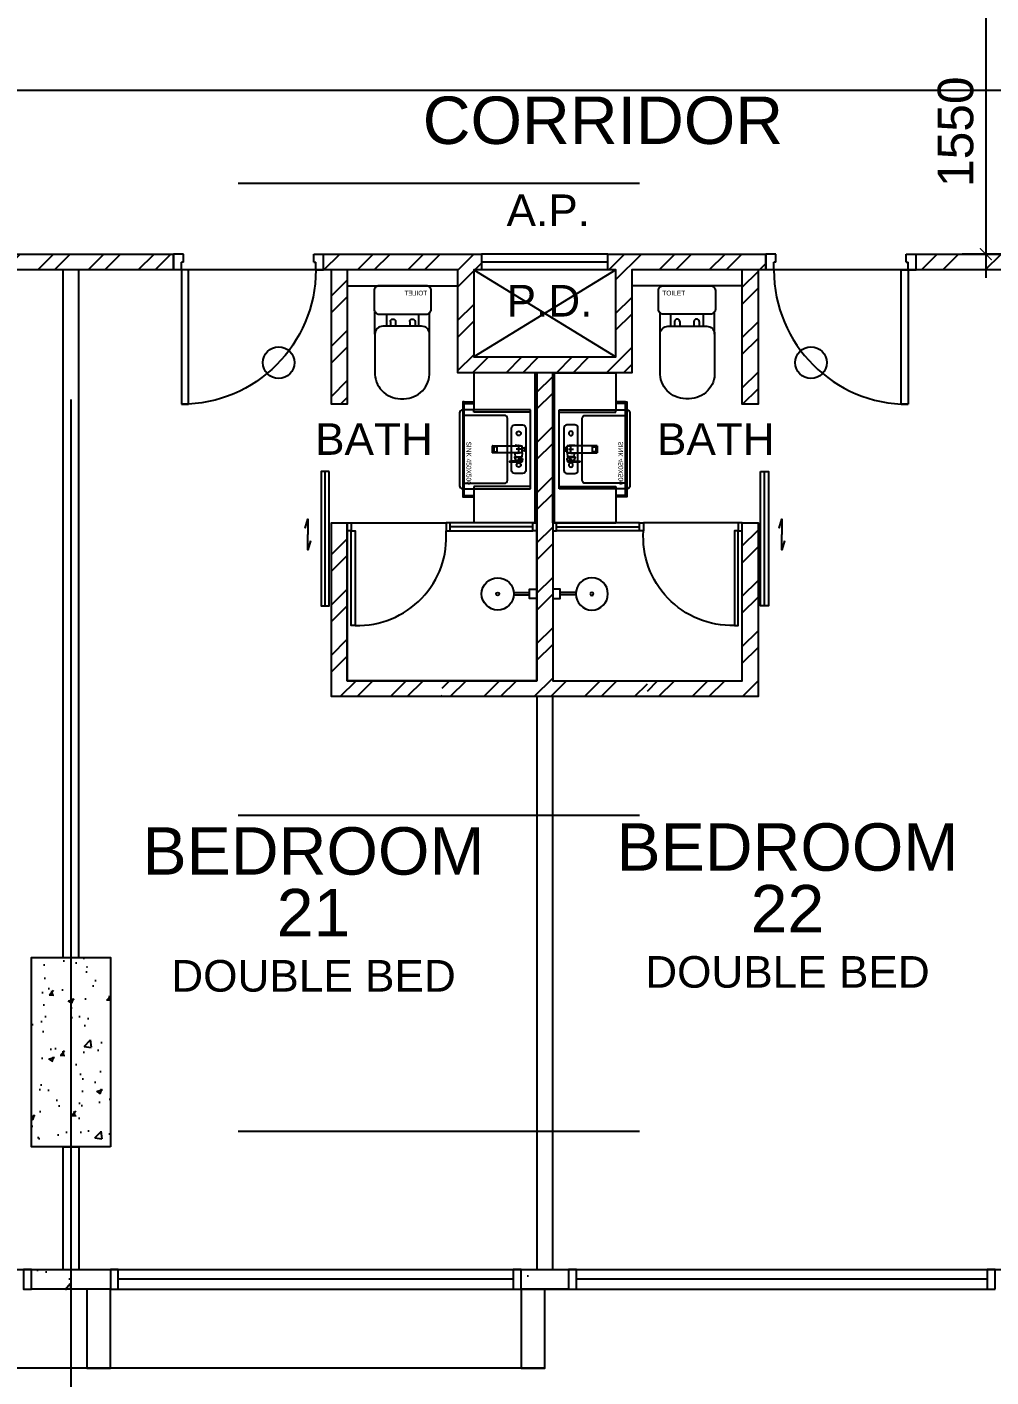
# Model space of a CAD drawing. Header units: millimetres. Extents: x 1500 to 71987, y 7230 to 49618.
# Drawn here: x 36722 to 42825, y 19444 to 27988 of the extents above; entities that cross this region are included whole.
import ezdxf
from ezdxf.enums import TextEntityAlignment as Align

# ---------------------------------------------------------------- set-up
doc = ezdxf.new("R2010")
doc.units = ezdxf.units.MM
doc.header["$MEASUREMENT"] = 0
doc.linetypes.add('CENTERX2', pattern=[101.6, 63.5, -12.7, 12.7, -12.7])
doc.layers.get('0').update_dxf_attribs({"color": 8})
doc.layers.get('Defpoints').update_dxf_attribs({"color": 8})
doc.layers.add('00-NONPLOT', color=8, linetype='Continuous', plot=False)
doc.layers.add('LP-Nonplot', color=8, linetype='Continuous', plot=False)
for name, color, linetype in [('Architectural Features', 8, 'Continuous'), ('Default', 8, 'Continuous'), ('Door', 8, 'Continuous'), ('Dry Wall', 8, 'Continuous'), ('FSD', 8, 'Continuous'), ('GBP A.P.', 8, 'Continuous'), ('GBP Dim', 8, 'Continuous'), ('GBP Text 200', 8, 'Continuous'), ('GBP Text 250', 8, 'Continuous'), ('grid', 8, 'CENTERX2'), ('hatch', 8, 'Continuous'), ('LP-Sanitary', 8, 'Continuous'), ('LP-Sanitary2', 8, 'Continuous'), ('LP-WC', 8, 'Continuous'), ('PD', 8, 'Continuous'), ('PD DOOR', 8, 'Continuous'), ('TEXT', 8, 'Continuous'), ('TEXT Ref', 8, 'Continuous'), ('WALL-NEW', 8, 'Continuous'), ('WALL-STRUCTURE', 8, 'Continuous'), ('WINDOW', 8, 'Continuous'), ('WINDOW-MULLION', 8, 'Continuous'), ('zzz-room mix', 8, 'Continuous')]:
    doc.layers.add(name, color=color, linetype=linetype)
doc.layers.add('LP-Furn built-in', color=8, linetype='Continuous', lineweight=0)
doc.styles.add('BH', font='arial.ttf')
doc.dimstyles.new('200 GBP', dxfattribs={"dimscale": 1.5, "dimtxt": 150, "dimasz": 50, "dimexe": 100, "dimexo": 50, "dimgap": 50, "dimtad": 1, "dimdec": 0, "dimzin": 0, "dimdsep": 46, "dimtxsty": 'BH', "dimblk": 'ARCHTICK', "dimcen": 0.09, "dimdle": 100, "dimclrd": 9, "dimclre": 9, "dimclrt": 1, "dimadec": 0, "dimazin": 0, "dimtfac": 1, "dimtdec": 0, "dimtix": 1, "dimtmove": 2, "dimatfit": 3, "dimldrblk": 'ARCHTICK', "dimfxl": 300, "dimfxlon": 1, "dimtolj": 1, "dimtzin": 0, "dimarcsym": 0})
pattern_1 = [(45, (6000, 0.004), (-159.099, 159.099), []), (45, (6106.06, 0.004), (-159.099, 159.099), [])]

# ---------------------------------------------------------------- blocks, each defined once
blk = doc.blocks.new('Door 850')
for p, q in [((38290.6, 34986.6), (38290.6, 35836.6)), ((38290.6, 35836.6), (38335.6, 35836.6)), ((38335.6, 35836.6), (38335.6, 34986.6)), ((38240.6, 34986.6), (38240.6, 34911.6)), ((38290.6, 34986.6), (38240.6, 34986.6)), ((38290.6, 34986.6), (38290.6, 34936.6)), ((38335.6, 34986.6), (38290.6, 34986.6)), ((39140.6, 34986.6), (39140.6, 34936.6)), ((39140.6, 34986.6), (39190.6, 34986.6)), ((39190.6, 34986.6), (39190.6, 34911.6)), ((38240.6, 34911.6), (38240.6, 34886.6)), ((38303.1, 34886.6), (38240.6, 34886.6)), ((38303.1, 34936.6), (38290.6, 34936.6)), ((38303.1, 34936.6), (38303.1, 34886.6)), ((39128.1, 34936.6), (39140.6, 34936.6)), ((39128.1, 34936.6), (39128.1, 34886.6)), ((39128.1, 34886.6), (39190.6, 34886.6)), ((39190.6, 34911.6), (39190.6, 34886.6))]:
    blk.add_line(p, q)
blk.add_arc((38290.6, 34986.6), 850, 359.99995, 89.99772)
blk = doc.blocks.new('pln_toilet')
for p, q in [((175.5, -306.5), (175.5, -165.2)), ((-170.1, -306.5), (-170.1, -171.6)), ((-78.2, -226.9), (-78.2, -256.5)), ((-45, -226.9), (-45, -256.5)), ((44.7, -226.9), (44.7, -256.5)), ((77.9, -226.9), (77.9, -256.5))]:
    blk.add_line(p, q)
for points in [[(180, -30), (180, -149.3, -0.414214), (150, -179.3), (-150, -179.3, -0.414214), (-180, -149.3), (-180, -30, -0.414214), (-150, 0), (150, 0, -0.414214)], [(175.5, -306.5), (175.5, -545.1, -0.424695), (14, -715.1), (-7.8, -715.1, -0.423698), (-170.1, -545.1), (-170.1, -306.5, -0.414214), (-120.1, -256.5), (125.5, -256.5, -0.414214)]]:
    blk.add_lwpolyline(points, format="xyb", close=True)
for points in [[(-101.9, -256.5), (-101.9, -179.3)], [(102.9, -179.3), (102.9, -256.5)]]:
    blk.add_lwpolyline(points)
for centre in [(-61.6, -226.9), (61.3, -226.9)]:
    blk.add_arc(centre, 16.6, 0, 180)
at = {"layer": '00-NONPLOT', "insert": (-155.8, -31.2), "char_height": 30, "width": 702.887, "attachment_point": 1}
blk.add_mtext('TOILET', dxfattribs=at)
blk = doc.blocks.new('SEANNOT_GROUP2')
at = {"layer": 'Default'}
blk.add_line((81.5, 351.1), (81.5, 317.9), dxfattribs=at)
blk = doc.blocks.new('SEANNOT_GROUP3')
at = {"layer": 'Default'}
blk.add_line((99.8, 335.2), (63.8, 335.2), dxfattribs=at)
blk = doc.blocks.new('ghtfdgd')
at = {"layer": 'LP-Sanitary'}
for p, q in [((79214.2, -115039.6), (79218.2, -114994.6)), ((79220.2, -114994.6), (79217.1, -115027.9)), ((79220.2, -114994.6), (79218.2, -114994.6)), ((79218.9, -115183.4), (79220.2, -114994.6)), ((79261.1, -114994.6), (79220.2, -114994.6)), ((79230.7, -114993.6), (79230.7, -114979.6)), ((79231.2, -114979.1), (79250.2, -114979.1)), ((79250.2, -114994.1), (79231.2, -114994.1)), ((79238.9, -114994.1), (79238.9, -114994.6)), ((79242.4, -114994.6), (79242.4, -114994.1)), ((79250.7, -114979.6), (79250.7, -114993.6)), ((79263.2, -114994.6), (79261.1, -114994.6)), ((79261.1, -114994.6), (79262.4, -115183.4)), ((79264.2, -115027.9), (79261.1, -114994.6)), ((79263.2, -114994.6), (79288.7, -114996.6)), ((79263.2, -114994.6), (79267.1, -115039.6)), ((79217.1, -115027.9), (79214.2, -115039.6)), ((79217.1, -115039.6), (79214.2, -115039.6)), ((79215.7, -115019.1), (79215.7, -115005.6)), ((79215.7, -115005.6), (79217.2, -115005.6)), ((79217.5, -115184.4), (79217.1, -115027.9)), ((79264.2, -115027.9), (79263.8, -115184.4)), ((79264.2, -115027.9), (79267.1, -115039.6)), ((79267.1, -115039.6), (79264.2, -115039.6)), ((79288.7, -115037.7), (79267.1, -115039.6)), ((79288.7, -115037.7), (79288.7, -114996.6)), ((79290.7, -115009.4), (79290.7, -115000.9)), ((79290.7, -115009.6), (79290.7, -115009.4)), ((79290.7, -115010.3), (79290.7, -115009.6)), ((79290.7, -115044.4), (79290.7, -115010.3)), ((79290.7, -115044.7), (79290.7, -115044.4)), ((79290.9, -115010.4), (79310.4, -115018.6)), ((79290.9, -115010.4), (79290.9, -115044.5)), ((79290.9, -115044.5), (79310.4, -115036.3)), ((79310.7, -115017.8), (79291, -115009.5)), ((79291, -115009.5), (79291, -115009.5)), ((79291, -115009.5), (79291, -115009.5)), ((79291, -115044.9), (79310.7, -115036.6)), ((79310.4, -115018.6), (79310.5, -115018.7)), ((79310.4, -115036.3), (79310.5, -115036.2)), ((79310.5, -115018.7), (79310.5, -115027.4)), ((79310.5, -115036.2), (79310.5, -115027.4)), ((79310.7, -115017.8), (79314.8, -115009.2)), ((79313.5, -115028.9), (79313.5, -115020.8)), ((79313.5, -115020.8), (79317.3, -115050.9)), ((79313.5, -115028.9), (79313.5, -115036.9)), ((79313.5, -115036.9), (79317.3, -115075.5)), ((79313.5, -115037), (79317.3, -115075.5)), ((79315.2, -115010.7), (79313.6, -115020.4)), ((79313.6, -115020.5), (79313.6, -115020.4)), ((79317.3, -115050.5), (79313.6, -115020.5)), ((79315.2, -115010.7), (79317.3, -115050.4)), ((79318, -115050.2), (79316, -115010.5)), ((79317.3, -115002.9), (79318.9, -114997.5)), ((79319.4, -115044.7), (79317.3, -115002.9)), ((79317.3, -115050.4), (79317.3, -115050.5)), ((79317.3, -115051.4), (79317.3, -115063.3)), ((79317.3, -115075.1), (79317.3, -115063.3)), ((79317.7, -115051.6), (79318.9, -115052.3)), ((79317.7, -115063.5), (79317.7, -115051.6)), ((79317.7, -115063.5), (79317.7, -115075.4)), ((79317.7, -115075.4), (79318.9, -115074.8)), ((79319.4, -115051), (79318, -115050.2)), ((79318, -115076), (79319.3, -115075.3)), ((79318.7, -114997.4), (79318.9, -114997.5)), ((79319.3, -114997.6), (79318.9, -114997.4)), ((79318.9, -114997.5), (79319.4, -114997.7)), ((79318.9, -115074.8), (79318.9, -115052.3)), ((79319.4, -114997.7), (79319.4, -115044.7)), ((79319.4, -115044.7), (79319.4, -115051)), ((79319.8, -115045.3), (79319.8, -114998.3)), ((79319.8, -115051.6), (79319.8, -115045.3)), ((79319.8, -115051.9), (79319.8, -115051.6)), ((79319.8, -115051.9), (79319.8, -115074.4)), ((79319.8, -115074.4), (79319.8, -115074.6)), ((79225, -115154.8), (79225, -115173.1)), ((79255.3, -115153.8), (79226, -115153.8)), ((79255.3, -115154), (79226, -115154)), ((79256.3, -115173.1), (79256.3, -115154.8)), ((79218.9, -115183.4), (79217.5, -115184.4)), ((79217.5, -115184.4), (79263.8, -115184.4)), ((79262.4, -115183.4), (79218.9, -115183.4)), ((79226, -115174.1), (79255.3, -115174.1)), ((79262.4, -115183.4), (79263.8, -115184.4))]:
    blk.add_line(p, q, dxfattribs=at)
for centre, radius, start, end in [((79231.2, -114979.6), 0.5, 90, 180), ((79231.2, -114993.6), 0.5, 180, 270), ((79250.2, -114979.6), 0.5, 0, 90), ((79250.2, -114993.6), 0.5, 270, 0), ((79511, -115282.7), 357.7, 125.84981, 127.98251), ((79530.3, -115308.3), 389.7, 125.92638, 127.88363), ((79301.7, -114992.9), 0.28, 69.68638, 135.20106), ((79240.7, -115019.1), 25, 180, 185.74251), ((79280.3, -115017.1), 20, 56.8024, 65.16541), ((79280.3, -115017.1), 20, 294.83459, 301.61275), ((79290.9, -115000.9), 0.2, 127.85265, 180), ((79290.9, -115044.7), 0.2, 180.01397, 293.04704), ((79234, -109870), 5139.5, 270.63577, 270.89969), ((79227.2, -108854.2), 6155.7, 270.59451, 270.81562), ((79288.3, -115009.7), 2.67, 3.1953, 9.33669), ((79319.7, -114996.5), 23.1, 247.12521, 247.49949), ((79339.3, -115104.4), 73.6, 112.75714, 112.87481), ((79312.3, -115020.9), 1.23, 6.09456, 11.51592), ((79308.7, -115037.4), 4.84, 5.24499, 7.19277), ((79310.7, -115037.3), 2.83, 5.64545, 8.81471), ((79314, -115009.4), 0.822, 12.82151, 37.37855), ((79314.7, -115011.5), 2.53, 77.49723, 90.78809), ((79315.1, -115009.5), 0.509, 38.0096, 78.40522), ((84763.2, -116562.2), 5664.7, 164.02206, 164.08854), ((79313.8, -115010.5), 2.18, 358.67427, 36.2852), ((79317.8, -115050.7), 0.54, 62.22165, 149.68726), ((79305.3, -115051.3), 11.9, 359.62289, 2.1624), ((79313.2, -115075.2), 4.12, 356.11976, 1.38136), ((79317.8, -115075.5), 0.494, 177.69922, 295.85307), ((79318.6, -115075.3), 0.938, 181.08912, 220.22046), ((79315.7, -115050), 2.38, 342.31294, 353.97204), ((79317.3, -115050.2), 0.738, 359.2113, 2.9985), ((79318.5, -114997.9), 0.689, 55.95421, 80.13248), ((79319, -114998.3), 0.8, 0.00654, 61.47672), ((79319, -115074.6), 0.786, 294.19625, 0.49169), ((79319.1, -115051.6), 0.688, 1.5121, 63.73401)]:
    blk.add_arc(centre, radius, start, end, dxfattribs=at)
for centre, major_axis, ratio, start_param, end_param in [((79301.6, -114992.9), (0.117, -0.162), 0.844851, 2.109561, 3.167674), ((79290.9, -115000.9), (0.2, 0), 0.870233, 1.308042, 3.141593), ((79290.9, -115009.4), (0.2, 0), 0.870251, 1.333095, 3.141593), ((79290.9, -115010.3), (0.2, 0), 0.5, 3.141593, 4.712389), ((79290.9, -115044.4), (0.2, 0), 0.5, 3.141593, 4.712389), ((79290.9, -115000.9), (0.123, -0.158), 0.834595, 2.099205, 3.141593), ((79290.9, -115000.9), (0.123, -0.158), 0.834595, 3.141593, 3.165459), ((79290.9, -115010), (0.077, 0.836), 0.04975, 4.217846, 5.325586), ((79290.9, -115044.1), (-0.077, 0.836), 0.04975, 2.065339, 3.17308), ((79310.4, -115018.2), (-0.311, -0.737), 0.21898, 1.092037, 2.210933), ((79310.4, -115035.9), (-0.311, 0.737), 0.21898, 2.049556, 3.141593), ((79310.5, -115018.3), (-0.309, -0.738), 0.217421, 1.09135, 2.210755), ((79310.5, -115035.8), (-0.309, 0.738), 0.217421, 2.050243, 3.169648), ((79310.4, -115035.9), (-0.311, 0.737), 0.21898, 3.141593, 3.168451), ((79314.3, -115020.6), (-0.782, -0.167), 0.921627, 5.682069, 6.099643), ((79314.3, -115020.8), (-0.794, -0.099), 0.898005, 5.760928, 6.175764), ((79314.3, -115036.7), (0.793, 0.106), 0.789486, 3.026004, 3.133916), ((79314.3, -115036.9), (0.796, 0.077), 0.827125, 3.057559, 3.141593), ((79315.1, -115009.6), (0.173, 0.708), 0.018166, 0.444134, 0.918054), ((79315.3, -115009.6), (0.412, 0.321), 0.549065, 0.513637, 1.195391), ((79315.7, -115010.9), (-0.499, -0.026), 0.868619, 4.118709, 5.82428), ((79316.8, -115003.6), (0.961, -0.275), 0.902908, 1.271288, 1.565184), ((79317.8, -115050.6), (-0.5, -0.016), 0.857677, 4.139605, 5.842177), ((79317.8, -115050.9), (-0.5, -0.02), 0.273668, 4.356492, 6.23412), ((79317.8, -115063.3), (-0.5, 0), 0.5, 0.054498, 1.448623), ((79317.8, -115075.5), (-0.494, 0.079), 0.969108, 0.192451, 2.070079), ((79318.4, -114998), (-0.211, -0.772), 0.117484, 2.694436, 3.141054), ((79318.5, -114998.1), (-0.382, -0.703), 0.237912, 2.705017, 3.14394), ((79319, -114998.3), (-0.382, -0.703), 0.237912, 2.705017, 3.141091), ((79319, -114998.3), (-0.8, 0), 0.876594, 3.141494, 4.164132), ((79319, -115045.3), (-0.8, 0), 0.876594, 3.141494, 4.164132), ((79226, -115154.8), (-1, 0), 0.992546, 4.712389, 6.283185), ((79226, -115154.9), (1, 0), 0.890286, 1.570796, 3.141593), ((79255.3, -115154.8), (-1, 0), 0.992546, 3.141593, 4.712389), ((79255.3, -115154.9), (1, 0), 0.890286, 0, 1.570796), ((79226, -115173.1), (1, 0), 0.992546, 3.141593, 4.712389), ((79255.3, -115173.1), (1, 0), 0.992546, 4.712389, 6.283185)]:
    blk.add_ellipse(centre, major_axis=major_axis, ratio=ratio, start_param=start_param, end_param=end_param, dxfattribs=at)
for points, degree in [([(79301.8, -114992.7), (79301.7, -114992.6), (79301.7, -114992.7), (79301.6, -114992.7)], 3), ([(79318.6, -114997.3), (79316.3, -114996.6), (79310.7, -114995.1), (79301.8, -114992.7)], 3), ([(79313.5, -115028.9), (79313.5, -115028.4), (79313.4, -115028), (79312.3, -115027.4), (79311.4, -115027.4), (79310.5, -115027.4)], 5), ([(79317.9, -115075.9), (79317.9, -115076), (79318, -115076), (79318, -115075.9)], 3)]:
    blk.add_open_spline(points, degree=degree, dxfattribs=at)
for points, knots in [([(79301.6, -114992.7), (79301.9, -114992.8), (79302.2, -114992.9), (79302.5, -114993), (79305, -114993.6), (79307.5, -114994.3), (79310.1, -114995), (79312.9, -114995.8), (79315.8, -114996.6), (79318.7, -114997.4)], [0, 0, 0, 0, 0.051688, 0.051688, 0.051688, 0.494848, 0.494848, 0.494848, 1, 1, 1, 1]), ([(79291, -115009.5), (79291, -115009.5), (79290.9, -115009.5), (79290.8, -115009.6), (79290.7, -115009.6), (79290.7, -115009.6)], [0, 0, 0, 0, 0.5, 0.5, 1, 1, 1, 1]), ([(79291, -115000.7), (79291, -115000.8), (79291, -115000.8), (79291, -115000.9), (79291, -115001.2), (79291, -115001.4), (79291, -115001.7), (79291, -115002.7), (79291, -115003.8), (79291, -115004.8), (79291, -115006.3), (79291, -115007.8), (79291, -115009.2)], [0, 0, 0, 0, 0.02306, 0.02306, 0.02306, 0.115301, 0.115301, 0.115301, 0.484264, 0.484264, 0.484264, 1, 1, 1, 1]), ([(79310.5, -115018.7), (79310.9, -115018.8), (79311.2, -115019), (79311.9, -115019.4), (79312.2, -115019.7), (79312.8, -115020.1), (79313, -115020.3), (79313.4, -115020.5), (79313.5, -115020.5), (79313.5, -115020.7)], [0, 0, 0, 0, 0.25, 0.25, 0.5, 0.5, 0.75, 0.75, 1, 1, 1, 1]), ([(79310.5, -115036.2), (79310.9, -115036.1), (79311.2, -115035.9), (79311.9, -115035.6), (79312.2, -115035.5), (79312.8, -115035.6), (79313, -115035.7), (79313.4, -115036.2), (79313.5, -115036.5), (79313.5, -115036.8)], [0, 0, 0, 0, 0.25, 0.25, 0.5, 0.5, 0.75, 0.75, 1, 1, 1, 1]), ([(79313.6, -115020.4), (79313.5, -115020.2), (79313.5, -115020), (79313.3, -115019.6), (79313.2, -115019.3), (79312.7, -115018.8), (79312.3, -115018.6), (79311.6, -115018.2), (79311.2, -115018), (79310.8, -115017.9)], [0, 0, 0, 0, 0.25, 0.25, 0.5, 0.5, 0.75, 0.75, 1, 1, 1, 1]), ([(79310.8, -115036.5), (79311, -115036.5), (79311.3, -115036.3), (79311.8, -115036.2), (79312.2, -115036.1), (79312.5, -115036), (79312.8, -115036), (79313, -115036), (79313.1, -115036.1), (79313.2, -115036.2), (79313.4, -115036.3), (79313.5, -115036.6), (79313.5, -115036.7), (79313.5, -115036.8)], [0, 0, 0, 0, 0.124812, 0.2213171, 0.3092796, 0.3899271, 0.4711589, 0.5451559, 0.6166529, 0.6889172, 0.7974179, 0.8896188, 0.9816515, 0.9816515, 0.9816515, 0.9816515]), ([(79314.8, -115009.2), (79314.8, -115009.2), (79314.9, -115009.2), (79314.9, -115009.2), (79315, -115009.2), (79315, -115009.2), (79315.1, -115009.2), (79315.2, -115009.2)], [0, 0, 0, 0, 0.25, 0.25, 0.5, 0.5, 1, 1, 1, 1]), ([(79317.1, -115002.7), (79317, -115003), (79316.9, -115003.3), (79316.8, -115003.6), (79316.5, -115004.7), (79316.2, -115005.8), (79315.9, -115006.9), (79315.7, -115007.6), (79315.4, -115008.3), (79315.2, -115009)], [0, 0, 0, 0, 0.131954, 0.131954, 0.131954, 0.659772, 0.659772, 0.659772, 1, 1, 1, 1]), ([(79315.2, -115009.2), (79315.2, -115009.2), (79315.2, -115009.2), (79315.2, -115009.2), (79315.2, -115009.2), (79315.2, -115009.2)], [0, 0, 0, 0, 0.5, 0.5, 1, 1, 1, 1]), ([(79315.2, -115009.2), (79315.3, -115009.3), (79315.3, -115009.4), (79315.3, -115009.5), (79315.3, -115009.6), (79315.3, -115009.8), (79315.3, -115009.8), (79315.3, -115009.9), (79315.3, -115010), (79315.2, -115010.2), (79315.2, -115010.3), (79315.2, -115010.5), (79315.2, -115010.6), (79315.2, -115010.7)], [0, 0, 0, 0, 0.125, 0.125, 0.25, 0.25, 0.375, 0.375, 0.5, 0.5, 0.75, 0.75, 1, 1, 1, 1]), ([(79318.7, -114997.4), (79318.6, -114997.5), (79318.6, -114997.7), (79318.5, -114997.9), (79318.2, -114999), (79317.9, -115000.1), (79317.5, -115001.2), (79317.4, -115001.7), (79317.2, -115002.2), (79317.1, -115002.7)], [0, 0, 0, 0, 0.095324, 0.095324, 0.095324, 0.707603, 0.707603, 0.707603, 1, 1, 1, 1]), ([(79317.3, -115050.5), (79317.3, -115050.5), (79317.3, -115050.5), (79317.3, -115050.6), (79317.3, -115050.6), (79317.3, -115050.7), (79317.3, -115050.8), (79317.3, -115050.9)], [0, 0, 0, 0, 0.25, 0.25, 0.5, 0.5, 1, 1, 1, 1]), ([(79317.3, -115051.4), (79317.3, -115051.5), (79317.3, -115051.5), (79317.5, -115051.6), (79317.6, -115051.6), (79317.7, -115051.6)], [0, 0, 0, 0, 0.5, 0.5, 1, 1, 1, 1]), ([(79317.3, -115075.1), (79317.3, -115075.2), (79317.3, -115075.2), (79317.5, -115075.3), (79317.6, -115075.3), (79317.7, -115075.4)], [0, 0, 0, 0, 0.5, 0.5, 1, 1, 1, 1]), ([(79317.7, -115051.6), (79317.7, -115051.6), (79317.7, -115051.5), (79317.8, -115051.4), (79317.8, -115051.3), (79317.8, -115051.1), (79317.8, -115051), (79317.9, -115050.9), (79317.9, -115050.8), (79317.9, -115050.7)], [0, 0, 0, 0, 0.25, 0.25, 0.5, 0.5, 0.75, 0.75, 1, 1, 1, 1]), ([(79319.4, -115051), (79319.4, -115051), (79319.4, -115051), (79319.4, -115051), (79319.4, -115051), (79319.4, -115051), (79319.4, -115051), (79319.4, -115051.1), (79319.4, -115051.1), (79319.4, -115051.2), (79319.4, -115051.2), (79319.3, -115051.3), (79319.3, -115051.3), (79319.3, -115051.4), (79319.3, -115051.5), (79319.2, -115051.6), (79319.2, -115051.6), (79319.1, -115051.7), (79319.1, -115051.8), (79319, -115051.9), (79319, -115052), (79318.9, -115052.1), (79318.9, -115052.1), (79318.9, -115052.2), (79318.9, -115052.3), (79318.9, -115052.3), (79318.9, -115052.3), (79318.9, -115052.3), (79318.9, -115052.3), (79318.9, -115052.3), (79318.9, -115052.3)], [0, 0, 0, 0, 0.000034, 0.000034, 0.000034, 0.03445, 0.03445, 0.03445, 0.175251, 0.175251, 0.175251, 0.317196, 0.317196, 0.317196, 0.479622, 0.479622, 0.479622, 0.662074, 0.662074, 0.662074, 0.829132, 0.829132, 0.829132, 0.958486, 0.958486, 0.958486, 0.999966, 0.999966, 0.999966, 1, 1, 1, 1]), ([(79319.8, -115051.9), (79319.8, -115052), (79319.7, -115052), (79319.7, -115052.1), (79319.6, -115052.2), (79319.4, -115052.3), (79319.3, -115052.3), (79319.1, -115052.3), (79319, -115052.3), (79318.9, -115052.3)], [0, 0, 0, 0, 0.25, 0.25, 0.5, 0.5, 0.75, 0.75, 1, 1, 1, 1]), ([(79319.8, -115074.4), (79319.8, -115074.5), (79319.7, -115074.5), (79319.7, -115074.6), (79319.6, -115074.7), (79319.4, -115074.8), (79319.3, -115074.8), (79319.1, -115074.8), (79319, -115074.8), (79318.9, -115074.8)], [0, 0, 0, 0, 0.25, 0.25, 0.5, 0.5, 0.75, 0.75, 1, 1, 1, 1]), ([(79319.3, -115075.3), (79319.3, -115075.3), (79319.3, -115075.3), (79319.2, -115075.3), (79319.2, -115075.3), (79319.1, -115075.3), (79319.1, -115075.2), (79319, -115075.2), (79319, -115075.1), (79318.9, -115075.1), (79318.9, -115075), (79318.9, -115074.9), (79318.9, -115074.9), (79318.9, -115074.9), (79318.9, -115074.8), (79318.9, -115074.8), (79318.9, -115074.8), (79318.9, -115074.8), (79318.9, -115074.8)], [0.3296223, 0.3296223, 0.3296223, 0.3296223, 0.4796217, 0.4796217, 0.4796217, 0.6620737, 0.6620737, 0.6620737, 0.829132, 0.829132, 0.829132, 0.9584856, 0.9584856, 0.9584856, 0.9999655, 0.9999655, 0.9999655, 1, 1, 1, 1])]:
    blk.add_open_spline(points, degree=3, knots=knots, dxfattribs=at)
at = {"layer": 'LP-Nonplot'}
for name in ['SEANNOT_GROUP3', 'SEANNOT_GROUP2']:
    blk.add_blockref(name, (79159.1, -115352.3), dxfattribs=at)
blk = doc.blocks.new('SINK')
at = {"layer": '00-NONPLOT'}
for p, q in [((-75421.8, -44774), (-75421.8, -45134)), ((-74951.8, -44774), (-74951.8, -45134)), ((-75421.8, -45134), (-75436.8, -45134)), ((-74951.8, -45134), (-74936.8, -45134))]:
    blk.add_line(p, q, dxfattribs=at)
blk.add_lwpolyline([(-75321.1, -44804.3), (-75053.8, -44804.3, -0.414214), (-75033.8, -44824.3), (-75033.8, -44873.8, -0.414214), (-75053.8, -44893.8), (-75321.1, -44893.8, -0.414214), (-75341.1, -44873.8), (-75341.1, -44824.3, -0.414214)], format="xyb", close=True, dxfattribs=at)
for centre in [(-75287.6, -44849), (-75087.4, -44849)]:
    blk.add_circle(centre, 13.4, dxfattribs=at)
at = {"layer": 'LP-Sanitary'}
blk.add_line((-74936.8, -44774), (-75436.8, -44774), dxfattribs=at)
blk.add_lwpolyline([(-75436.8, -44774), (-75436.8, -45203.2, 0.414214), (-75416.8, -45223.2), (-74956.8, -45223.2, 0.414214), (-74936.8, -45203.2), (-74936.8, -44774)], format="xyb", dxfattribs=at)
blk.add_lwpolyline([(-75401.8, -44941.1), (-75401.8, -45183.3, 0.414117), (-75381.8, -45203.2), (-74991.8, -45203.2, 0.41431), (-74971.8, -45183.2), (-74971.8, -44941.1, 0.414117), (-74991.8, -44921.1), (-75381.8, -44921.1, 0.41431)], format="xyb", close=True, dxfattribs=at)
at = {"layer": 'LP-Furn built-in'}
blk.add_blockref('ghtfdgd', (-154427.4, 70168.1), dxfattribs=at)
at = {"layer": '00-NONPLOT', "insert": (-75236.2, -45149.9), "char_height": 30, "width": 702.887, "attachment_point": 1, "rotation": 0}
blk.add_mtext('SINK 450X500', dxfattribs=at)
blk = doc.blocks.new('pln_sink 1100x380')
at = {"ltscale": 1000}
for p, q in [((0, 0), (400, 0)), ((400, 0), (400, -235)), ((459.9, -184.9), (400, -184.9)), ((459.9, -194.9), (400, -194.9)), ((400, -735), (400, -950)), ((459.9, -776.6), (400, -776.6)), ((459.9, -786.6), (400, -786.6)), ((0, -950), (400, -950))]:
    blk.add_line(p, q, dxfattribs=at)
for points in [[(10, -950), (10, 0), (0, 0), (0, -950), (10, -950)], [(10, 0), (10, -950), (0, -950), (0, 0), (10, 0)]]:
    blk.add_lwpolyline(points, dxfattribs=at)
at = {"ltscale": 200}
blk.add_lwpolyline([(459.9, -184.9), (468.4, -184.9), (468.4, -786.6), (459.9, -786.6)], close=True, dxfattribs=at)
at = {"layer": 'LP-Furn built-in', "extrusion": (0, 0, -1), "zscale": -1, "rotation": 270}
blk.add_blockref('SINK', (44734, -75671.8), dxfattribs=at)
blk = doc.blocks.new('pln_shower head')
at = {"ltscale": 100}
for points in [[(101, 9.1), (200, 9.1)], [(101, -5.9), (200, -5.9)]]:
    blk.add_lwpolyline(points, dxfattribs=at)
at = {"ltscale": 0.5}
blk.add_lwpolyline([(248, 30.1), (248, -29.9), (200, -29.9), (200, 30.1)], close=True, dxfattribs=at)
at = {"ltscale": 100}
blk.add_circle((0, 0), 101.9, dxfattribs=at)
at = {"layer": '00-NONPLOT'}
blk.add_circle((0, 0), 10, dxfattribs=at)
blk = doc.blocks.new('A$C65CE4B9A')
at = {"layer": 'grid', "ltscale": 200}
for p, q in [((-32000, 10500), (-32000, -20450)), ((-66500, -8450), (0, -8450)), ((-66500, -12450), (0, -12450)), ((-66500, -14450), (0, -14450)), ((-66500, -15450), (0, -15450))]:
    blk.add_line(p, q, dxfattribs=at)
blk = doc.blocks.new('_ArchTick')
at = {"color": 0, "const_width": 0.1}
blk.add_lwpolyline([(0.5, 0.5), (-0.5, -0.5)], dxfattribs=at)
blk = doc.blocks.new('*D179')
at = {"layer": 'Defpoints', "color": 0, "transparency": 16777216}
for p in [(43250, 28100), (42790.9, 26550), (43250, 26550)]:
    blk.add_point(p, dxfattribs=at)
at = {"layer": 'GBP Dim', "color": 9, "lineweight": -2, "transparency": 16777216}
for p, q in [((42790.9, 28250), (42790.9, 26400)), ((43175, 28100), (42640.9, 28100)), ((43175, 26550), (42640.9, 26550))]:
    blk.add_line(p, q, dxfattribs=at)
at = {"layer": 'GBP Dim', "color": 9, "lineweight": -2, "transparency": 16777216, "xscale": 75, "yscale": 75, "zscale": 75}
for p, rotation in [((42790.9, 28100), 90), ((42790.9, 26550), 270)]:
    blk.add_blockref('_ArchTick', p, dxfattribs=dict(at, rotation=rotation))
at = {"layer": 'GBP Dim', "transparency": 16777216, "insert": (42601.1, 27325), "char_height": 225, "attachment_point": 5, "rotation": 90, "style": 'BH'}
blk.add_mtext('\\A1;1550', dxfattribs=at)
blk = doc.blocks.new('*D160')
at = {"layer": 'Defpoints', "color": 0, "transparency": 16777216}
for p in [(24720, 28150.1), (43200, 28150.1), (43200, 27587.3)]:
    blk.add_point(p, dxfattribs=at)
at = {"layer": 'GBP Dim', "color": 9, "lineweight": -2, "transparency": 16777216}
for p, q in [((24720, 28037.3), (24720, 27437.3)), ((43200, 28037.3), (43200, 27437.3)), ((24570, 27587.3), (43350, 27587.3))]:
    blk.add_line(p, q, dxfattribs=at)
at = {"layer": 'GBP Dim', "color": 9, "lineweight": -2, "transparency": 16777216, "xscale": 75, "yscale": 75, "zscale": 75, "rotation": 180}
blk.add_blockref('_ArchTick', (24720, 27587.3), dxfattribs=at)
at = {"layer": 'GBP Dim', "color": 9, "lineweight": -2, "transparency": 16777216, "xscale": 75, "yscale": 75, "zscale": 75}
blk.add_blockref('_ArchTick', (43200, 27587.3), dxfattribs=at)
at = {"layer": 'GBP Dim', "transparency": 16777216, "insert": (33960, 27777.2), "char_height": 225, "attachment_point": 5, "style": 'BH'}
blk.add_mtext('\\A1;18480', dxfattribs=at)

msp = doc.modelspace()

# ---------------------------------------------------------------- hatches: boundary and pattern name
at = {"layer": 'hatch'}
h = msp.add_hatch(dxfattribs=at)
h.set_pattern_fill('ANSI32', color=256, scale=600, style=0)
h.set_pattern_definition([(45, (321972.65, -85797.18), (-159.09903, 159.09903), []), (45, (322078.72, -85797.18), (-159.09903, 159.09903), [])])
h.paths.add_polyline_path([(36350, 26550), (37650, 26550), (37650, 26450), (36350, 26450)])
h = msp.add_hatch(dxfattribs=at)
h.set_pattern_fill('ANSI32', color=256, scale=600, style=0)
h.set_pattern_definition(pattern_1)
edge = h.paths.add_edge_path()
edge.add_line((38650, 26449.9), (38650, 25599.9))
edge.add_line((38650, 25599.9), (38750, 25599.9))
edge.add_line((38750, 25599.9), (38750, 26450.1))
edge.add_line((38750, 26450.1), (39450, 26450.1))
edge.add_line((39450, 26450.1), (39450, 25800.1))
edge.add_line((39450, 25800.1), (39950, 25800.1))
edge.add_line((39950, 25800.1), (39950, 23849.9))
edge.add_line((39950, 23849.9), (39350, 23849.9))
edge.add_line((39350, 23849.9), (39350, 23749.9))
edge.add_line((39350, 23749.9), (40650, 23749.9))
edge.add_line((40650, 23749.9), (40650, 23849.9))
edge.add_line((40650, 23849.9), (40050, 23849.9))
edge.add_line((40050, 23849.9), (40050, 25800.1))
edge.add_line((40050, 25800.1), (40550, 25800.1))
edge.add_line((40550, 25800.1), (40550, 26450.1))
edge.add_line((40550, 26450.1), (41250, 26450.1))
edge.add_line((41250, 26450.1), (41250, 25599.9))
edge.add_line((41250, 25599.9), (41350, 25599.9))
edge.add_line((41350, 25599.9), (41350, 26450.1))
edge.add_line((41350, 26450.1), (41400, 26450.1))
edge.add_line((41400, 26450.1), (41400, 26550.1))
edge.add_line((41400, 26550.1), (40400, 26550.1))
edge.add_line((40400, 26550.1), (40400, 26450.1))
edge.add_line((40400, 26450.1), (40450, 26450.1))
edge.add_line((40450, 26450.1), (40450, 25900.1))
edge.add_line((40450, 25900.1), (39550, 25900.1))
edge.add_line((39550, 25900.1), (39550, 26450.1))
edge.add_line((39550, 26450.1), (39600, 26450.1))
edge.add_line((39600, 26450.1), (39600, 26550.1))
edge.add_line((39600, 26550.1), (38600, 26550.1))
edge.add_line((38600, 26550.1), (38600, 26450.1))
edge.add_line((38600, 26450.1), (38650, 26450.1))
h = msp.add_hatch(dxfattribs=at)
h.set_pattern_fill('ANSI32', color=256, scale=600, style=0)
h.set_pattern_definition(pattern_1)
edge = h.paths.add_edge_path()
edge.add_line((38650, 26449.9), (38650, 25599.9))
edge.add_line((38650, 25599.9), (38750, 25599.9))
edge.add_line((38750, 25599.9), (38750, 26450.1))
edge.add_line((38750, 26450.1), (39450, 26450.1))
edge.add_line((39450, 26450.1), (39450, 25800.1))
edge.add_line((39450, 25800.1), (39950, 25800.1))
edge.add_line((39950, 25800.1), (39950, 23849.9))
edge.add_line((39950, 23849.9), (39350, 23849.9))
edge.add_line((39350, 23849.9), (39350, 23749.9))
edge.add_line((39350, 23749.9), (40650, 23749.9))
edge.add_line((40650, 23749.9), (40650, 23849.9))
edge.add_line((40650, 23849.9), (40050, 23849.9))
edge.add_line((40050, 23849.9), (40050, 25800.1))
edge.add_line((40050, 25800.1), (40550, 25800.1))
edge.add_line((40550, 25800.1), (40550, 26450.1))
edge.add_line((40550, 26450.1), (41250, 26450.1))
edge.add_line((41250, 26450.1), (41250, 25599.9))
edge.add_line((41250, 25599.9), (41350, 25599.9))
edge.add_line((41350, 25599.9), (41350, 26450.1))
edge.add_line((41350, 26450.1), (41400, 26450.1))
edge.add_line((41400, 26450.1), (41400, 26550.1))
edge.add_line((41400, 26550.1), (40400, 26550.1))
edge.add_line((40400, 26550.1), (40400, 26450.1))
edge.add_line((40400, 26450.1), (40450, 26450.1))
edge.add_line((40450, 26450.1), (40450, 25900.1))
edge.add_line((40450, 25900.1), (39550, 25900.1))
edge.add_line((39550, 25900.1), (39550, 26450.1))
edge.add_line((39550, 26450.1), (39600, 26450.1))
edge.add_line((39600, 26450.1), (39600, 26550.1))
edge.add_line((39600, 26550.1), (38600, 26550.1))
edge.add_line((38600, 26550.1), (38600, 26450.1))
edge.add_line((38600, 26450.1), (38650, 26450.1))
h = msp.add_hatch(dxfattribs=at)
h.set_pattern_fill('ANSI32', color=256, scale=30, style=0)
h.set_pattern_definition([(45, (42400, 19999.8), (-202.056, 202.056), []), (45, (42534.7, 19999.8), (-202.056, 202.056), [])])
h.paths.add_polyline_path([(42950, 26450), (43050, 26450), (43050, 26450), (43650, 26450), (43650, 26550), (42350, 26550), (42350, 26450), (42950, 26450)])
h = msp.add_hatch(dxfattribs=at)
h.set_pattern_fill('ANSI32', color=256, scale=600, style=0)
h.paths.add_polyline_path([(38750, 24850), (38650, 24850), (38650, 23750), (39350, 23750), (39350, 23849.9), (38750, 23850)])
h = msp.add_hatch(dxfattribs=at)
h.set_pattern_fill('ANSI32', color=256, scale=600, style=0)
h.paths.add_polyline_path([(41250, 24850), (41350, 24850), (41350, 23750), (40650, 23750), (40650, 23849.9), (41250, 23850)])
h = msp.add_hatch(dxfattribs=at)
h.set_pattern_fill('AR-CONC', color=256, scale=2, style=0)
h.set_pattern_definition([(50, (-576161.28, 762350.3), (364.36934, -31.87817), [38.1, -419.1]), (355, (-576161.28, 762350.3), (-70.48565, 382.11329), [30.48, -335.28]), (100.451, (-576130.9, 762347.65), (293.885, 350.23338), [32.38, -356.18]), (46.1842, (-576161.3, 762451.9), (542.15808, -84.08466), [57.15, -628.65]), (96.6356, (-576116.1, 762444.9), (474.80847, 494.8511), [48.57, -534.27]), (351.184, (-576161.3, 762451.9), (474.8092, 494.85024), [45.72, -502.92]), (21, (-576110.48, 762426.5), (303.22976, -204.53104), [38.1, -419.1]), (326, (-576110.48, 762426.5), (123.60406, 368.37593), [30.48, -335.28]), (71.4514, (-576085.2, 762409.46), (426.83298, 163.84572), [32.38, -356.18]), (37.5, (-576161.28, 762350.3), (6.177207, 169.110078), [0, -331.216, 0, -340.36, 0, -336.55]), (7.5, (-576161.28, 762350.3), (133.639325, 200.36115), [0, -194.056, 0, -323.596, 0, -128.27]), (327.5, (-576274.56, 762350.3), (271.18119, -11.457488), [0, -127, 0, -396.24, 0, -525.78]), (317.5, (-576325.36, 762350.3), (296.25836, 50.85298), [0, -165.1, 0, -263.144, 0, -373.38])])
h.paths.add_polyline_path([(37250, 20900), (36750, 20900), (36750, 22100), (37250, 22100)])
h = msp.add_hatch(dxfattribs=at)
h.set_pattern_fill('AR-CONC', color=256, scale=60, style=0)
h.set_pattern_definition([(50, (323672.64, -85897.1), (430.3561, -37.6513), [45, -495]), (355, (323672.64, -85897.1), (-83.2508, 451.3153), [36, -396]), (100.4514, (323708.5, -85900.22), (347.10563, 413.6637), [38.2441, -420.68527]), (46.1842, (323672.64, -85777.1), (640.3446, -99.3114), [67.5, -742.5]), (96.6356, (323726, -85785.36), (560.7976, 584.4707), [57.3662, -631.0278]), (351.1842, (323672.64, -85777.1), (560.7972, 584.4712), [54, -594]), (21, (323732.64, -85807.1), (358.14423, -241.57133), [45, -495]), (326, (323732.64, -85807.1), (145.9892, 435.09), [36, -396]), (71.4514, (323762.5, -85827.2), (504.1336, 193.5183), [38.2441, -420.68527]), (37.5, (323672.64, -85897.09), (7.29591, 199.73631), [0, -391.2, 0, -402, 0, -397.5]), (7.5, (323672.64, -85897.09), (157.84172, 236.64703), [0, -229.2, 0, -382.2, 0, -151.5]), (327.5, (323538.84, -85897.09), (320.29346, -13.53292), [0, -150, 0, -468, 0, -621]), (317.5, (323478.84, -85897.1), (349.9117, 60.063), [0, -195, 0, -310.8, 0, -441])])
h.paths.add_polyline_path([(36750, 20125), (37250, 20125), (37250, 20000), (36750, 20000)])
h = msp.add_hatch(dxfattribs=at)
h.set_pattern_fill('AR-CONC', color=256, scale=60, style=0)
h.set_pattern_definition([(50, (323633.86, -85897.1), (430.3561, -37.6513), [45, -495]), (355, (323633.86, -85897.1), (-83.2508, 451.3153), [36, -396]), (100.4514, (323669.7, -85900.22), (347.10563, 413.6637), [38.2441, -420.68527]), (46.1842, (323633.86, -85777.1), (640.3446, -99.3114), [67.5, -742.5]), (96.6356, (323687.2, -85785.36), (560.7976, 584.4707), [57.3662, -631.0278]), (351.1842, (323633.86, -85777.1), (560.7972, 584.4712), [54, -594]), (21, (323693.86, -85807.1), (358.14423, -241.57133), [45, -495]), (326, (323693.86, -85807.1), (145.9892, 435.09), [36, -396]), (71.4514, (323723.7, -85827.2), (504.1336, 193.5183), [38.2441, -420.68527]), (37.5, (323633.86, -85897.09), (7.29591, 199.73631), [0, -391.2, 0, -402, 0, -397.5]), (7.5, (323633.86, -85897.09), (157.84172, 236.64703), [0, -229.2, 0, -382.2, 0, -151.5]), (327.5, (323500.06, -85897.09), (320.29346, -13.53292), [0, -150, 0, -468, 0, -621]), (317.5, (323440.06, -85897.1), (349.9117, 60.063), [0, -195, 0, -310.8, 0, -441])])
h.paths.add_polyline_path([(40061.6, 20125.3), (40061.2, 20000), (39862.1, 20000), (39862.5, 20125.3)])

# ---------------------------------------------------------------- linework, layer by layer
at = {"layer": 'Architectural Features', "ltscale": 50, "elevation": 0}
for points in [[(39999.1, 20000.1), (39999.1, 19500.1), (31150, 19500), (31150, 20000)], [(39850, 20000), (39850, 19500.1), (40000, 19500), (40000, 20000)]]:
    msp.add_lwpolyline(points, dxfattribs=at)
at = {"layer": 'Architectural Features', "ltscale": 50}
msp.add_lwpolyline([(37100, 20000), (37100, 19500), (37250, 19500), (37250, 20000)], dxfattribs=at)
at = {"layer": 'Door'}
for points in [[(38635, 25175), (38585, 25175), (38585, 24325), (38635, 24325)], [(41365, 25175), (41415, 25175), (41415, 24325), (41365, 24325)]]:
    msp.add_lwpolyline(points, close=True, dxfattribs=at)
for points in [[(38610, 24325), (38610, 25175)], [(41390, 24325), (41390, 25175)], [(38482.9, 24815.8), (38500.1, 24873.4), (38500.1, 24776.1)], [(41482.6, 24815.8), (41499.9, 24873.4), (41499.9, 24776.1)], [(38517.4, 24736.4), (38500.1, 24678.8), (38500.1, 24776.1)], [(41517.1, 24736.4), (41499.9, 24678.8), (41499.9, 24776.1)]]:
    msp.add_lwpolyline(points, dxfattribs=at)
at = {"layer": 'Dry Wall'}
msp.add_lwpolyline([(37050, 26450), (36950, 26450), (36950, 22100), (37050, 22100)], close=True, dxfattribs=at)
for points in [[(39950, 23749.9), (39950.4, 20125.1), (39950.4, 20125.1)], [(39950.4, 20125.1), (40050.4, 20125.1), (40050, 23749.9)], [(36950, 20900), (36950, 20124.8)], [(36950, 20900), (37050, 20900)], [(37050, 20900), (37050, 20124.8)]]:
    msp.add_lwpolyline(points, dxfattribs=at)
at = {"layer": 'FSD'}
for centre in [(38315.5, 25863.9), (41684.5, 25863.9)]:
    msp.add_circle(centre, 100, dxfattribs=at)
at = {"layer": 'LP-Furn built-in'}
for points in [[(38482.9, 24815.8), (38500.1, 24873.4), (38500.1, 24776.1)], [(41482.6, 24815.8), (41499.9, 24873.4), (41499.9, 24776.1)], [(38517.4, 24736.4), (38500.1, 24678.8), (38500.1, 24776.1)], [(41517.1, 24736.4), (41499.9, 24678.8), (41499.9, 24776.1)]]:
    msp.add_lwpolyline(points, dxfattribs=at)
at = {"layer": 'LP-Sanitary'}
msp.add_line((40600, 24850), (40050, 24850), dxfattribs=at)
for points in [[(38775, 24800), (38750, 24800), (38750, 24850), (38775, 24850)], [(38800, 24200), (38775, 24200), (38775, 24800), (38800, 24800)], [(41200, 24200), (41225, 24200), (41225, 24800), (41200, 24800)], [(41225, 24800), (41250, 24800), (41250, 24850), (41225, 24850)]]:
    msp.add_lwpolyline(points, close=True, dxfattribs=at)
for points in [[(39950, 24850), (39950, 23850), (38750, 23850), (38750, 24850)], [(38775, 24850), (39375, 24850)], [(39375, 24850), (39375, 24800), (39400, 24800), (39400, 24850), (39375, 24850)], [(39950, 24850), (39400, 24850)], [(39925.1, 24825), (39400, 24825)], [(39400, 24800), (39925, 24800)], [(39950, 24850), (39950, 24800), (39925, 24800), (39925, 24850), (39950, 24850)], [(40050, 24850), (40050, 23850), (41250, 23850), (41250, 24850)], [(40050, 24850), (40050, 24800), (40075, 24800), (40075, 24850), (40050, 24850)], [(40074.9, 24825), (40600, 24825)], [(40600, 24800), (40075, 24800)], [(40625, 24850), (40625, 24800), (40600, 24800), (40600, 24850), (40625, 24850)], [(41225, 24850), (40625, 24850)]]:
    msp.add_lwpolyline(points, dxfattribs=at)
for points in [[(38800, 24200.5, 0.444386), (39375, 24800)], [(41200, 24200.5, -0.444386), (40625, 24800)]]:
    msp.add_lwpolyline(points, format="xyb", dxfattribs=at)
at = {"layer": 'LP-WC'}
for points in [[(38750, 26350.1), (39450.7, 26350.1)], [(41250, 26350.1), (40549.3, 26350.1)]]:
    msp.add_lwpolyline(points, dxfattribs=at)
at = {"layer": 'PD'}
for points in [[(40400, 26550), (39600, 26550)], [(40400, 26450), (39600, 26450)]]:
    msp.add_lwpolyline(points, dxfattribs=at)
at = {"layer": 'PD', "ltscale": 20}
for points in [[(40450, 26450), (39550, 25900)], [(39550, 26450), (40450, 25900)]]:
    msp.add_lwpolyline(points, dxfattribs=at)
at = {"layer": 'PD DOOR'}
msp.add_lwpolyline([(40400, 26500.1), (39600, 26500)], dxfattribs=at)
at = {"layer": 'WALL-NEW'}
for points in [[(36350, 26550), (37650, 26550), (37650, 26450), (36350, 26450)], [(42350, 26550), (43650, 26550), (43650, 26450), (42350, 26450)], [(36750, 20125), (37250, 20125), (37250, 20000), (36750, 20000)]]:
    msp.add_lwpolyline(points, close=True, dxfattribs=at)
msp.add_lwpolyline([(38650, 26450), (38600, 26450), (38600, 26550), (39600, 26550), (39600, 26450), (39550, 26450), (39550, 25900), (40450, 25900), (40450, 26450), (40400, 26450), (40400, 26550), (41400, 26550), (41400, 26450), (41350, 26450), (41350, 25600), (41250, 25600), (41250, 26450), (40550, 26450), (40550, 25800), (40050, 25800), (40050, 23849.9), (41250, 23850), (41250, 24850), (41350, 24850), (41350, 23750), (38650, 23750), (38650, 24850), (38750, 24850), (38750, 23850), (39950, 23849.9), (39950, 25800), (39450, 25800), (39450, 26450), (38750, 26450), (38750, 25600), (38650, 25600), (38650, 26450)], dxfattribs=at)
at = {"layer": 'WALL-NEW', "elevation": 0}
msp.add_lwpolyline([(39850, 20125), (40150, 20125), (40150, 20000), (39850, 20000)], close=True, dxfattribs=at)
at = {"layer": 'WALL-STRUCTURE'}
msp.add_lwpolyline([(37250, 20900), (36750, 20900), (36750, 22100), (37250, 22100)], close=True, dxfattribs=at)
at = {"layer": 'WINDOW', "elevation": 0}
for points in [[(37300, 20125), (39800, 20125)], [(40200, 20125), (42800, 20125)], [(39800, 20062.5), (37300, 20062.5)], [(37300, 20000.1), (39800, 20000)], [(42800, 20062.5), (40200, 20062.5)], [(40200, 20000), (42800, 20000)]]:
    msp.add_lwpolyline(points, dxfattribs=at)
at = {"layer": 'WINDOW-MULLION', "ltscale": 100, "elevation": 0}
for points in [[(36750, 20000), (36750, 20125), (36700, 20125), (36700, 20000)], [(37300, 20000), (37300, 20125), (37250, 20125), (37250, 20000)], [(39850, 20000), (39850, 20125), (39800, 20125), (39800, 20000)], [(40200, 20000), (40200, 20125), (40150, 20125), (40150, 20000)], [(42850, 20000), (42850, 20125), (42800, 20125), (42800, 20000)]]:
    msp.add_lwpolyline(points, close=True, dxfattribs=at)
at = {"layer": 'zzz-room mix'}
msp.add_lwpolyline([(24400, 26450), (24400, 23300.1), (24900, 23300.1), (24900, 20125), (45750, 20125), (45750, 21000), (46050, 21000), (46050, 23750), (46050, 26450), (40550, 26450), (40550, 25800), (39450, 25800), (39450, 26450), (34550, 26450), (34550, 25800), (33450, 25800), (33450, 26450), (28450, 26450), (28450, 25699.6), (27350, 25699.6), (27350, 26450)], close=True, dxfattribs=at)

# ---------------------------------------------------------------- block references
at = {"layer": 'Door', "xscale": -1, "rotation": 180}
msp.add_blockref('Door 850', (-590.6, 61436.6), dxfattribs=at)
at = {"layer": 'Door', "rotation": 180}
msp.add_blockref('Door 850', (80590.6, 61436.6), dxfattribs=at)
at = {"layer": 'LP-Sanitary', "rotation": 9.155388334729972e-05}
msp.add_blockref('pln_shower head', (39702.1, 24399.9), dxfattribs=at)
at = {"layer": 'LP-Sanitary', "xscale": -1, "rotation": 359.9999084461166}
msp.add_blockref('pln_shower head', (40298, 24399.9), dxfattribs=at)
at = {"layer": 'LP-Sanitary2', "xscale": -1}
for name, p in [('pln_toilet', (39100.3, 26350.1)), ('pln_sink 1100x380', (39950, 25800))]:
    msp.add_blockref(name, p, dxfattribs=at)
at = {"layer": 'LP-Sanitary2'}
for name, p in [('pln_toilet', (40899.7, 26350.1)), ('pln_sink 1100x380', (40050, 25800))]:
    msp.add_blockref(name, p, dxfattribs=at)
at = {"layer": 'TEXT Ref'}
msp.add_blockref('A$C65CE4B9A', (69000, 35450), dxfattribs=at)

# ---------------------------------------------------------------- texts
at = {"layer": 'GBP A.P.', "style": 'BH'}
msp.add_text('A.P.', height=200, rotation=0.00004, dxfattribs=at).set_placement((40022, 26727.8), align=Align.CENTER)
at = {"layer": 'GBP Text 200', "style": 'BH'}
for s, p in [('BATH', (38918.5, 25280.1)), ('BATH', (41082.6, 25280.1)), ('DOUBLE BED', (38536.1, 21883.1)), ('DOUBLE BED', (41536.1, 21907.9))]:
    msp.add_text(s, height=200, dxfattribs=at).set_placement(p, align=Align.CENTER)
at = {"layer": 'GBP Text 250', "style": 'BH'}
for s, p in [('CORRIDOR ', (40426.1, 27247.6)), ('BEDROOM', (38536.1, 22623.4)), ('BEDROOM', (41536.1, 22648.3)), ('22', (41536.1, 22257.9)), ('21', (38536.1, 22233.1))]:
    msp.add_text(s, height=300, dxfattribs=at).set_placement(p, align=Align.CENTER)
at = {"layer": 'TEXT', "style": 'BH'}
msp.add_text('P.D.', height=200, dxfattribs=at).set_placement((40029.9, 26155.2), align=Align.CENTER)

# ---------------------------------------------------------------- dimensions: what is measured, and where the dimension line sits
at = {"layer": 'GBP Dim'}
dim = msp.add_linear_dim(base=(42790.9, 26550), p1=(43250, 28100), p2=(43250, 26550), angle=90, dimstyle='200 GBP', override={"dimclrt": 256}, dxfattribs=at)
dim.commit()
dim.dimension.update_dxf_attribs({"geometry": '*D179', "text_midpoint": (42601.1, 27325)})
dim = msp.add_linear_dim(base=(43200, 27587.3), p1=(24720, 28150.1), p2=(43200, 28150.1), dimstyle='200 GBP', override={"dimexe": 100, "dimdle": 100, "dimclrt": 256}, dxfattribs=at)
dim.commit()
dim.dimension.update_dxf_attribs({"geometry": '*D160', "text_midpoint": (33960, 27777.2)})

doc.saveas('drawing.dxf')
